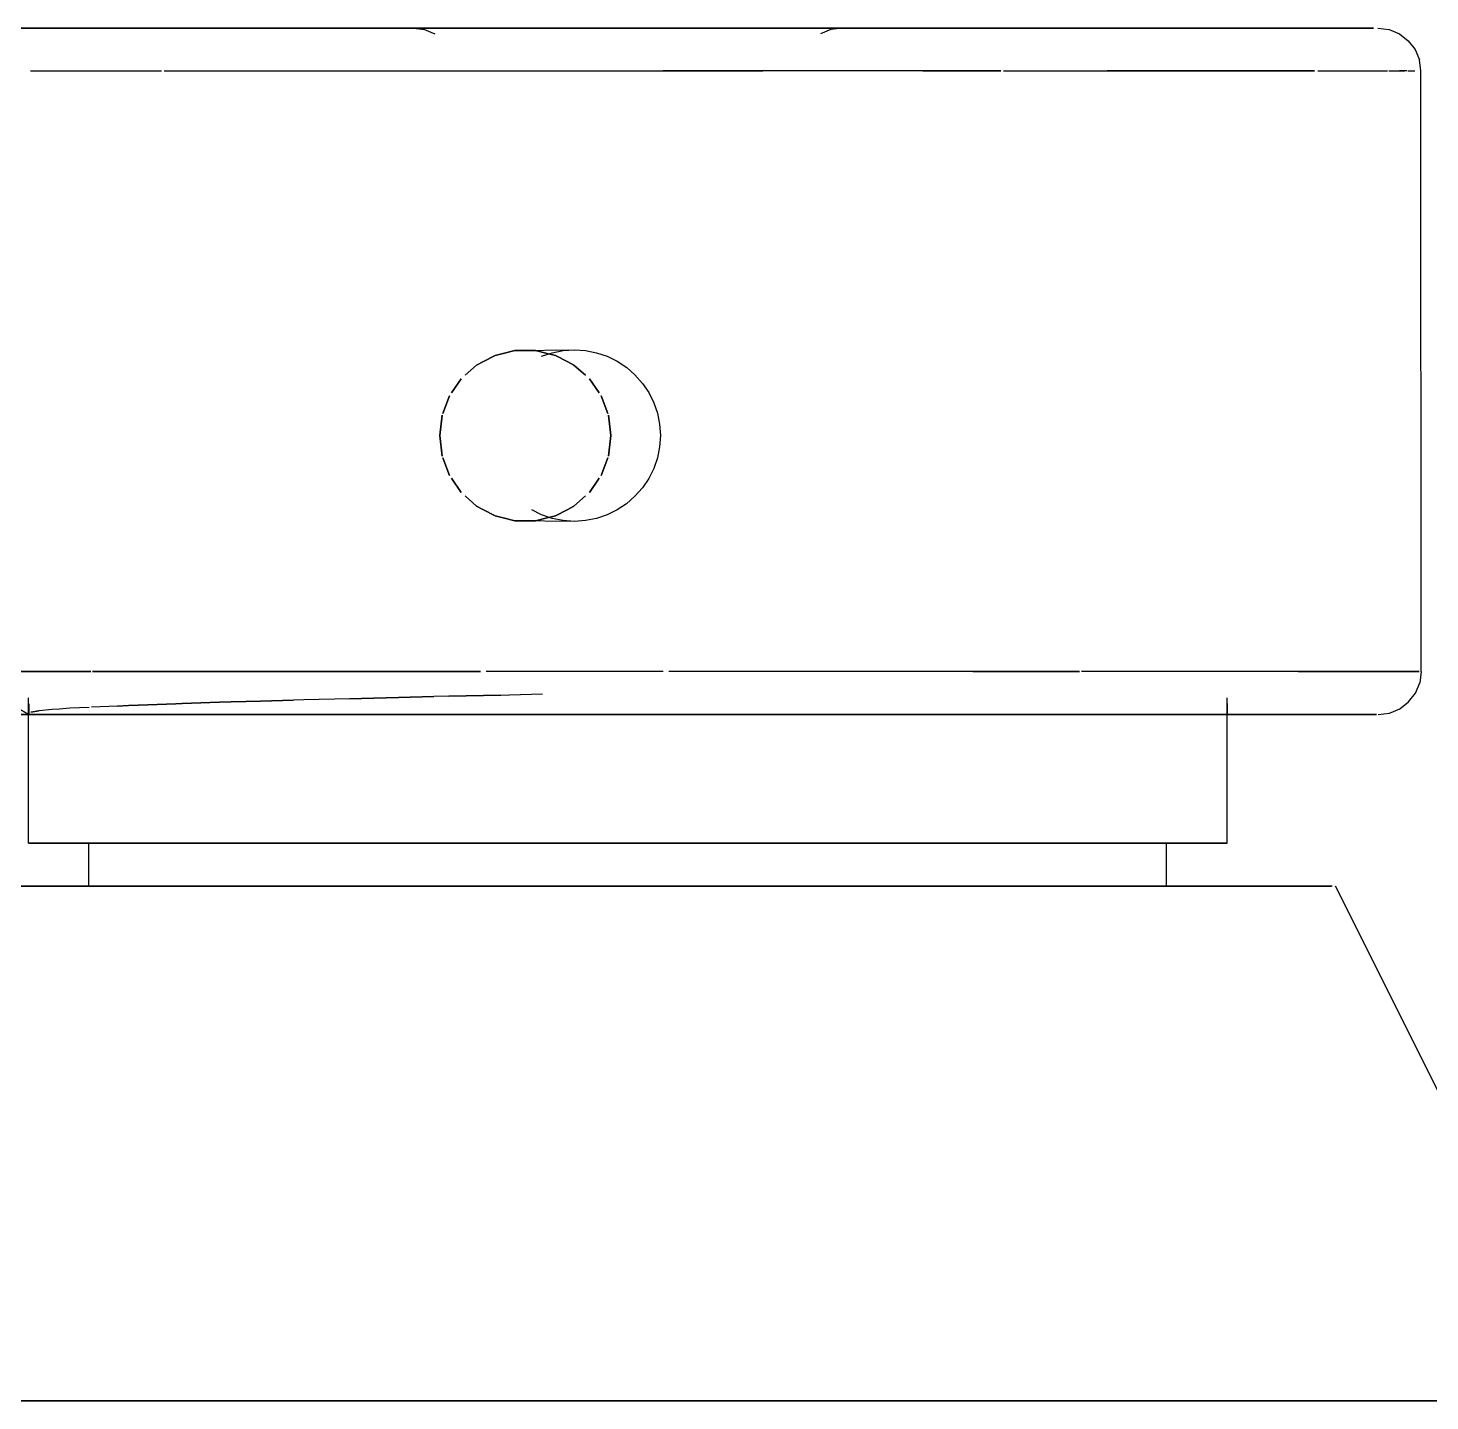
# Model space of a CAD drawing. Header units: millimetres. Extents: x 8 to 862, y 8 to 289.
# Drawn here: x 67.47 to 100.16, y 104.08 to 136.08 of the extents above; entities that cross this region are included whole.
import ezdxf

# ---------------------------------------------------------------- set-up
doc = ezdxf.new("R2010")
doc.units = ezdxf.units.MM
doc.layers.add('OUTLINE', color=7, linetype='Continuous')

msp = doc.modelspace()

# ---------------------------------------------------------------- linework, layer by layer
at = {"layer": 'OUTLINE'}
for p, q in [((67.301, 136.082), (68.164, 136.082)), ((68.164, 136.082), (67.301, 136.082)), ((68.342, 136.082), (67.464, 136.082)), ((67.464, 136.082), (68.342, 136.082)), ((68.164, 136.082), (69.112, 136.082)), ((69.112, 136.082), (68.164, 136.082)), ((69.305, 136.082), (68.342, 136.082)), ((68.342, 136.082), (69.305, 136.082)), ((69.112, 136.082), (70.134, 136.082)), ((70.134, 136.082), (69.112, 136.082)), ((70.344, 136.082), (69.305, 136.082)), ((69.305, 136.082), (70.344, 136.082)), ((70.134, 136.082), (71.232, 136.082)), ((71.232, 136.082), (70.134, 136.082)), ((71.454, 136.082), (70.344, 136.082)), ((70.344, 136.082), (71.454, 136.082)), ((71.232, 136.082), (72.392, 136.082)), ((72.392, 136.082), (71.232, 136.082)), ((72.623, 136.082), (71.454, 136.082)), ((71.454, 136.082), (72.623, 136.082)), ((72.392, 136.082), (73.608, 136.082)), ((73.608, 136.082), (72.392, 136.082)), ((73.852, 136.082), (72.623, 136.082)), ((72.623, 136.082), (73.852, 136.082)), ((73.608, 136.082), (74.877, 136.082)), ((74.877, 136.082), (73.608, 136.082)), ((75.128, 136.082), (73.852, 136.082)), ((73.852, 136.082), (75.128, 136.082)), ((74.877, 136.082), (76.188, 136.082)), ((76.188, 136.082), (74.877, 136.082)), ((76.444, 136.082), (75.128, 136.082)), ((75.128, 136.082), (76.444, 136.082)), ((76.188, 136.082), (77.529, 136.082)), ((77.529, 136.082), (76.188, 136.082)), ((77.792, 136.082), (76.444, 136.082)), ((76.444, 136.082), (77.792, 136.082)), ((76.46, 136.082), (76.719, 136.048)), ((76.65, 136.082), (76.497, 136.082)), ((76.497, 136.082), (76.65, 136.082)), ((76.738, 136.082), (76.541, 136.082)), ((76.541, 136.082), (76.738, 136.082)), ((76.65, 136.082), (76.913, 136.082)), ((76.913, 136.082), (76.65, 136.082)), ((76.719, 136.048), (76.96, 135.948)), ((77.044, 136.082), (76.738, 136.082)), ((76.738, 136.082), (77.044, 136.082)), ((76.913, 136.082), (77.285, 136.082)), ((77.285, 136.082), (76.913, 136.082)), ((77.454, 136.082), (77.044, 136.082)), ((77.044, 136.082), (77.454, 136.082)), ((77.285, 136.082), (77.757, 136.082)), ((77.957, 136.082), (77.454, 136.082)), ((77.454, 136.082), (77.957, 136.082)), ((77.529, 136.082), (78.895, 136.082)), ((78.895, 136.082), (77.529, 136.082)), ((78.314, 136.082), (77.757, 136.082)), ((77.757, 136.082), (78.314, 136.082)), ((79.164, 136.082), (77.792, 136.082)), ((77.792, 136.082), (79.164, 136.082)), ((78.542, 136.082), (77.957, 136.082)), ((77.957, 136.082), (78.542, 136.082)), ((78.314, 136.082), (78.942, 136.082)), ((78.942, 136.082), (78.314, 136.082)), ((78.542, 136.082), (79.199, 136.082)), ((79.199, 136.082), (78.542, 136.082)), ((78.895, 136.082), (80.281, 136.082)), ((80.281, 136.082), (78.895, 136.082)), ((79.63, 136.082), (78.942, 136.082)), ((78.942, 136.082), (79.63, 136.082)), ((80.55, 136.082), (79.164, 136.082)), ((79.164, 136.082), (80.55, 136.082)), ((79.905, 136.082), (79.199, 136.082)), ((79.199, 136.082), (79.905, 136.082)), ((79.63, 136.082), (80.365, 136.082)), ((80.365, 136.082), (79.63, 136.082)), ((80.65, 136.082), (79.905, 136.082)), ((79.905, 136.082), (80.65, 136.082)), ((80.281, 136.082), (81.669, 136.082)), ((81.669, 136.082), (80.281, 136.082)), ((80.365, 136.082), (81.122, 136.082)), ((81.941, 136.082), (80.55, 136.082)), ((80.55, 136.082), (81.941, 136.082)), ((80.65, 136.082), (81.413, 136.082)), ((81.413, 136.082), (80.65, 136.082)), ((81.122, 136.082), (81.888, 136.082)), ((82.175, 136.082), (81.413, 136.082)), ((81.413, 136.082), (82.175, 136.082)), ((81.669, 136.082), (83.06, 136.082)), ((83.06, 136.082), (81.669, 136.082)), ((81.888, 136.082), (82.641, 136.082)), ((82.641, 136.082), (81.888, 136.082)), ((83.329, 136.082), (81.941, 136.082)), ((81.941, 136.082), (83.329, 136.082)), ((82.923, 136.082), (82.175, 136.082)), ((82.175, 136.082), (82.923, 136.082)), ((82.641, 136.082), (83.37, 136.082)), ((83.636, 136.082), (82.923, 136.082)), ((82.923, 136.082), (83.636, 136.082)), ((83.06, 136.082), (84.439, 136.082)), ((84.439, 136.082), (83.06, 136.082)), ((84.705, 136.082), (83.329, 136.082)), ((83.329, 136.082), (84.705, 136.082)), ((83.37, 136.082), (84.052, 136.082)), ((84.052, 136.082), (83.37, 136.082)), ((84.295, 136.082), (83.636, 136.082)), ((83.636, 136.082), (84.295, 136.082)), ((84.052, 136.082), (84.674, 136.082)), ((84.674, 136.082), (84.052, 136.082)), ((84.893, 136.082), (84.295, 136.082)), ((84.295, 136.082), (84.893, 136.082)), ((84.439, 136.082), (85.799, 136.082)), ((85.799, 136.082), (84.439, 136.082)), ((84.674, 136.082), (85.221, 136.082)), ((86.062, 136.082), (84.705, 136.082)), ((84.705, 136.082), (86.062, 136.082)), ((85.405, 136.082), (84.893, 136.082)), ((84.893, 136.082), (85.405, 136.082)), ((85.221, 136.082), (85.681, 136.082)), ((85.828, 136.082), (85.405, 136.082)), ((85.405, 136.082), (85.828, 136.082)), ((85.681, 136.082), (86.04, 136.082)), ((86.04, 136.082), (85.681, 136.082)), ((85.799, 136.082), (87.135, 136.082)), ((87.135, 136.082), (85.799, 136.082)), ((85.828, 136.082), (86.147, 136.082)), ((86.147, 136.082), (85.828, 136.082)), ((86.193, 136.048), (85.953, 135.948)), ((86.04, 136.082), (86.29, 136.082)), ((87.388, 136.082), (86.062, 136.082)), ((86.062, 136.082), (87.388, 136.082)), ((86.356, 136.082), (86.147, 136.082)), ((86.147, 136.082), (86.356, 136.082)), ((86.453, 136.082), (86.193, 136.048)), ((87.135, 136.082), (88.429, 136.082)), ((88.429, 136.082), (87.135, 136.082)), ((88.679, 136.082), (87.388, 136.082)), ((87.388, 136.082), (88.679, 136.082)), ((88.429, 136.082), (89.683, 136.082)), ((89.683, 136.082), (88.429, 136.082)), ((89.921, 136.082), (88.679, 136.082)), ((88.679, 136.082), (89.921, 136.082)), ((89.683, 136.082), (90.884, 136.082)), ((90.884, 136.082), (89.683, 136.082)), ((91.112, 136.082), (89.921, 136.082)), ((89.921, 136.082), (91.112, 136.082)), ((90.884, 136.082), (92.025, 136.082)), ((92.025, 136.082), (90.884, 136.082)), ((92.241, 136.082), (91.112, 136.082)), ((91.112, 136.082), (92.241, 136.082)), ((92.025, 136.082), (93.101, 136.082)), ((93.101, 136.082), (92.025, 136.082)), ((93.301, 136.082), (92.241, 136.082)), ((92.241, 136.082), (93.301, 136.082)), ((93.101, 136.082), (94.101, 136.082)), ((94.101, 136.082), (93.101, 136.082)), ((94.289, 136.082), (93.301, 136.082)), ((93.301, 136.082), (94.289, 136.082)), ((94.101, 136.082), (95.024, 136.082)), ((95.024, 136.082), (94.101, 136.082)), ((95.192, 136.082), (94.289, 136.082)), ((94.289, 136.082), (95.192, 136.082)), ((95.024, 136.082), (95.859, 136.082)), ((95.859, 136.082), (95.024, 136.082)), ((96.012, 136.082), (95.192, 136.082)), ((95.192, 136.082), (96.012, 136.082)), ((95.859, 136.082), (96.603, 136.082)), ((96.603, 136.082), (95.859, 136.082)), ((96.737, 136.082), (96.012, 136.082)), ((96.012, 136.082), (96.737, 136.082)), ((96.603, 136.082), (97.253, 136.082)), ((97.253, 136.082), (96.603, 136.082)), ((97.366, 136.082), (96.737, 136.082)), ((96.737, 136.082), (97.366, 136.082)), ((97.253, 136.082), (97.8, 136.082)), ((97.8, 136.082), (97.253, 136.082)), ((97.897, 136.082), (97.366, 136.082)), ((97.366, 136.082), (97.897, 136.082)), ((97.8, 136.082), (98.247, 136.082)), ((98.247, 136.082), (97.8, 136.082)), ((98.319, 136.082), (97.897, 136.082)), ((97.897, 136.082), (98.319, 136.082)), ((98.247, 136.082), (98.585, 136.082)), ((98.585, 136.082), (98.247, 136.082)), ((98.638, 136.082), (98.319, 136.082)), ((98.319, 136.082), (98.638, 136.082)), ((98.585, 136.082), (98.816, 136.082)), ((98.816, 136.082), (98.585, 136.082)), ((98.848, 136.082), (98.638, 136.082)), ((98.638, 136.082), (98.848, 136.082)), ((98.948, 136.082), (99.207, 136.048)), ((99.207, 136.048), (99.448, 135.948)), ((99.448, 135.948), (99.654, 135.788)), ((99.654, 135.788), (99.814, 135.582)), ((99.814, 135.582), (99.914, 135.341)), ((99.948, 135.082), (99.914, 135.341)), ((67.529, 135.082), (68.405, 135.082)), ((68.405, 135.082), (68.986, 135.082)), ((68.986, 135.082), (69.487, 135.082)), ((69.487, 135.082), (70.584, 135.082)), ((70.647, 135.082), (71.873, 135.082)), ((71.873, 135.082), (72.332, 135.082)), ((72.332, 135.082), (73.161, 135.082)), ((73.161, 135.082), (74.19, 135.082)), ((74.19, 135.082), (74.502, 135.082)), ((74.502, 135.082), (75.884, 135.082)), ((75.884, 135.082), (76.138, 135.082)), ((76.138, 135.082), (77.304, 135.082)), ((77.304, 135.082), (78.154, 135.082)), ((78.154, 135.082), (78.748, 135.082)), ((78.748, 135.082), (80.212, 135.082)), ((80.212, 135.082), (81.681, 135.082)), ((81.681, 135.082), (82.285, 135.082)), ((83.151, 135.082), (82.285, 135.082)), ((82.285, 135.082), (83.151, 135.082)), ((84.349, 135.082), (83.151, 135.082)), ((83.151, 135.082), (84.349, 135.082)), ((84.608, 135.082), (84.349, 135.082)), ((84.349, 135.082), (84.608, 135.082)), ((86.05, 135.082), (84.608, 135.082)), ((86.375, 135.082), (86.05, 135.082)), ((87.457, 135.082), (86.375, 135.082)), ((88.338, 135.082), (87.457, 135.082)), ((88.829, 135.082), (88.338, 135.082)), ((88.338, 135.082), (88.829, 135.082)), ((90.155, 135.082), (88.829, 135.082)), ((88.829, 135.082), (90.155, 135.082)), ((90.221, 135.082), (91.425, 135.082)), ((91.425, 135.082), (91.984, 135.082)), ((91.984, 135.082), (92.632, 135.082)), ((93.626, 135.082), (92.632, 135.082)), ((92.632, 135.082), (93.626, 135.082)), ((93.767, 135.082), (93.626, 135.082)), ((93.626, 135.082), (93.767, 135.082)), ((94.824, 135.082), (93.767, 135.082)), ((93.767, 135.082), (94.824, 135.082)), ((95.102, 135.082), (94.824, 135.082)), ((94.824, 135.082), (95.102, 135.082)), ((95.799, 135.082), (95.102, 135.082)), ((95.102, 135.082), (95.799, 135.082)), ((96.415, 135.082), (95.799, 135.082)), ((95.799, 135.082), (96.415, 135.082)), ((96.681, 135.082), (96.415, 135.082)), ((96.415, 135.082), (96.681, 135.082)), ((97.469, 135.082), (96.681, 135.082)), ((96.681, 135.082), (97.469, 135.082)), ((97.544, 135.082), (98.154, 135.082)), ((98.154, 135.082), (98.454, 135.082)), ((98.454, 135.082), (98.735, 135.082)), ((98.735, 135.082), (99.173, 135.082)), ((99.204, 135.082), (99.564, 135.082)), ((99.62, 135.082), (99.454, 135.082)), ((99.648, 135.082), (99.808, 135.082)), ((99.958, 121.083), (99.948, 135.082)), ((78.361, 128.453), (78.555, 128.5)), ((78.555, 128.5), (78.361, 128.453)), ((78.555, 128.5), (78.827, 128.568)), ((78.827, 128.568), (78.555, 128.5)), ((78.827, 128.568), (80.212, 128.584)), ((78.827, 128.568), (79.067, 128.568)), ((79.067, 128.568), (78.827, 128.568)), ((79.067, 128.568), (79.308, 128.568)), ((79.308, 128.568), (79.067, 128.568)), ((79.308, 128.568), (79.58, 128.5)), ((79.58, 128.5), (79.308, 128.568)), ((79.449, 128.431), (79.696, 128.515)), ((79.58, 128.5), (79.774, 128.453)), ((79.774, 128.453), (79.58, 128.5)), ((79.696, 128.515), (79.952, 128.565)), ((79.952, 128.565), (80.212, 128.584)), ((80.212, 128.584), (80.471, 128.565)), ((80.471, 128.565), (80.728, 128.515)), ((80.728, 128.515), (80.978, 128.431)), ((77.663, 127.99), (77.932, 128.228)), ((77.932, 128.228), (77.663, 127.99)), ((77.932, 128.228), (78.076, 128.303)), ((78.076, 128.303), (77.932, 128.228)), ((78.076, 128.303), (78.361, 128.453)), ((78.361, 128.453), (78.076, 128.303)), ((79.774, 128.453), (80.059, 128.303)), ((80.059, 128.303), (79.774, 128.453)), ((80.059, 128.303), (80.199, 128.228)), ((80.199, 128.228), (80.059, 128.303)), ((80.199, 128.228), (80.471, 127.99)), ((80.471, 127.99), (80.199, 128.228)), ((80.978, 128.431), (81.212, 128.315)), ((81.212, 128.315), (81.431, 128.168)), ((81.431, 128.168), (81.625, 127.996)), ((77.344, 127.577), (77.573, 127.909)), ((77.573, 127.909), (77.344, 127.577)), ((80.562, 127.909), (80.787, 127.577)), ((80.787, 127.577), (80.562, 127.909)), ((81.625, 127.996), (81.8, 127.799)), ((77.144, 127.099), (77.301, 127.512)), ((77.301, 127.512), (77.144, 127.099)), ((80.834, 127.512), (80.99, 127.099)), ((80.99, 127.099), (80.834, 127.512)), ((81.8, 127.799), (81.944, 127.584)), ((81.944, 127.584), (82.063, 127.349)), ((82.063, 127.349), (82.147, 127.102)), ((77.072, 126.583), (77.129, 127.061)), ((77.129, 127.061), (77.072, 126.583)), ((81.006, 127.061), (81.062, 126.583)), ((81.062, 126.583), (81.006, 127.061)), ((82.147, 127.102), (82.197, 126.846)), ((82.197, 126.846), (82.216, 126.583)), ((77.129, 126.105), (77.072, 126.583)), ((77.072, 126.583), (77.129, 126.105)), ((81.062, 126.583), (81.006, 126.105)), ((81.006, 126.105), (81.062, 126.583)), ((82.216, 126.583), (82.197, 126.32)), ((82.197, 126.32), (82.147, 126.064)), ((77.301, 125.654), (77.144, 126.067)), ((77.144, 126.067), (77.301, 125.654)), ((80.99, 126.067), (80.834, 125.654)), ((80.834, 125.654), (80.99, 126.067)), ((82.147, 126.064), (82.063, 125.817)), ((77.573, 125.257), (77.344, 125.589)), ((77.344, 125.589), (77.573, 125.257)), ((80.787, 125.589), (80.562, 125.257)), ((80.562, 125.257), (80.787, 125.589)), ((81.944, 125.582), (81.8, 125.363)), ((82.063, 125.817), (81.944, 125.582)), ((81.8, 125.363), (81.625, 125.17)), ((77.932, 124.938), (77.663, 125.176)), ((77.663, 125.176), (77.932, 124.938)), ((78.076, 124.863), (77.932, 124.938)), ((77.932, 124.938), (78.076, 124.863)), ((80.199, 124.938), (80.059, 124.863)), ((80.059, 124.863), (80.199, 124.938)), ((80.471, 125.176), (80.199, 124.938)), ((80.199, 124.938), (80.471, 125.176)), ((81.428, 124.995), (81.212, 124.851)), ((81.625, 125.17), (81.428, 124.995)), ((78.361, 124.713), (78.076, 124.863)), ((78.076, 124.863), (78.361, 124.713)), ((78.555, 124.666), (78.361, 124.713)), ((78.361, 124.713), (78.555, 124.666)), ((78.827, 124.597), (78.555, 124.666)), ((78.555, 124.666), (78.827, 124.597)), ((79.067, 124.597), (78.827, 124.597)), ((78.827, 124.597), (79.067, 124.597)), ((80.212, 124.582), (78.827, 124.597)), ((79.308, 124.597), (79.067, 124.597)), ((79.067, 124.597), (79.308, 124.597)), ((79.449, 124.735), (79.217, 124.851)), ((79.58, 124.666), (79.308, 124.597)), ((79.308, 124.597), (79.58, 124.666)), ((79.696, 124.651), (79.449, 124.735)), ((79.774, 124.713), (79.58, 124.666)), ((79.58, 124.666), (79.774, 124.713)), ((79.952, 124.601), (79.696, 124.651)), ((80.059, 124.863), (79.774, 124.713)), ((79.774, 124.713), (80.059, 124.863)), ((80.212, 124.582), (79.952, 124.601)), ((80.474, 124.601), (80.212, 124.582)), ((80.728, 124.651), (80.474, 124.601)), ((80.978, 124.735), (80.728, 124.651)), ((81.212, 124.851), (80.978, 124.735)), ((66.938, 121.083), (67.536, 121.083)), ((67.536, 121.083), (66.938, 121.083)), ((67.536, 121.083), (67.895, 121.083)), ((67.895, 121.083), (67.536, 121.083)), ((67.895, 121.083), (68.936, 121.083)), ((68.936, 121.083), (67.895, 121.083)), ((68.977, 121.083), (70.059, 121.083)), ((70.059, 121.083), (68.977, 121.083)), ((70.059, 121.083), (70.591, 121.083)), ((70.591, 121.083), (70.059, 121.083)), ((70.591, 121.083), (71.253, 121.083)), ((71.253, 121.083), (70.591, 121.083)), ((71.253, 121.083), (72.329, 121.083)), ((72.329, 121.083), (71.253, 121.083)), ((72.329, 121.083), (72.51, 121.083)), ((72.51, 121.083), (72.329, 121.083)), ((72.51, 121.083), (73.824, 121.083)), ((73.824, 121.083), (72.51, 121.083)), ((73.824, 121.083), (74.19, 121.083)), ((74.19, 121.083), (73.824, 121.083)), ((74.19, 121.083), (75.187, 121.083)), ((75.187, 121.083), (74.19, 121.083)), ((75.187, 121.083), (76.141, 121.083)), ((76.141, 121.083), (75.187, 121.083)), ((76.141, 121.083), (76.591, 121.083)), ((76.591, 121.083), (76.141, 121.083)), ((76.591, 121.083), (78.023, 121.083)), ((78.023, 121.083), (76.591, 121.083)), ((79.48, 121.083), (78.154, 121.083)), ((80.212, 121.083), (79.48, 121.083)), ((80.947, 121.083), (80.212, 121.083)), ((82.285, 121.083), (80.947, 121.083)), ((83.883, 121.083), (82.416, 121.083)), ((84.349, 121.083), (83.883, 121.083)), ((85.33, 121.083), (84.349, 121.083)), ((86.375, 121.083), (85.33, 121.083)), ((86.756, 121.083), (86.375, 121.083)), ((88.148, 121.083), (86.756, 121.083)), ((88.342, 121.083), (88.148, 121.083)), ((89.499, 121.083), (88.342, 121.083)), ((89.499, 121.083), (90.218, 121.083)), ((90.218, 121.083), (89.499, 121.083)), ((90.218, 121.083), (90.796, 121.083)), ((90.796, 121.083), (90.218, 121.083)), ((90.796, 121.083), (91.991, 121.083)), ((91.991, 121.083), (90.796, 121.083)), ((93.207, 121.083), (92.034, 121.083)), ((93.62, 121.083), (93.207, 121.083)), ((94.304, 121.083), (93.62, 121.083)), ((95.105, 121.083), (94.304, 121.083)), ((95.324, 121.083), (95.105, 121.083)), ((96.252, 121.083), (95.324, 121.083)), ((96.415, 121.083), (96.252, 121.083)), ((97.087, 121.083), (96.415, 121.083)), ((97.087, 121.083), (97.534, 121.083)), ((97.534, 121.083), (97.087, 121.083)), ((97.534, 121.083), (97.825, 121.083)), ((97.825, 121.083), (97.534, 121.083)), ((97.825, 121.083), (98.457, 121.083)), ((98.457, 121.083), (97.825, 121.083)), ((98.466, 121.083), (98.985, 121.083)), ((98.985, 121.083), (98.466, 121.083)), ((98.985, 121.083), (99.164, 121.083)), ((99.164, 121.083), (98.985, 121.083)), ((99.164, 121.083), (99.398, 121.083)), ((99.398, 121.083), (99.164, 121.083)), ((99.398, 121.083), (99.651, 121.083)), ((99.651, 121.083), (99.398, 121.083)), ((99.726, 121.083), (99.467, 121.083)), ((99.467, 121.083), (99.726, 121.083)), ((99.701, 121.083), (99.886, 121.083)), ((99.886, 121.083), (99.701, 121.083)), ((99.911, 121.083), (99.745, 121.083)), ((99.745, 121.083), (99.911, 121.083)), ((99.958, 121.083), (99.923, 120.823)), ((99.823, 120.583), (99.923, 120.823)), ((67.489, 120.082), (66.951, 120.395)), ((66.951, 120.395), (67.489, 120.082)), ((67.482, 117.084), (67.482, 120.473)), ((67.489, 120.082), (67.489, 120.332)), ((67.489, 120.332), (67.489, 120.082)), ((69.562, 120.279), (69.812, 120.292)), ((69.812, 120.292), (69.562, 120.279)), ((69.812, 120.292), (70.265, 120.311)), ((70.265, 120.311), (69.812, 120.292)), ((70.265, 120.311), (70.922, 120.332)), ((70.922, 120.332), (70.265, 120.311)), ((70.922, 120.332), (71.063, 120.339)), ((71.063, 120.339), (70.922, 120.332)), ((71.063, 120.339), (71.941, 120.367)), ((71.941, 120.367), (71.063, 120.339)), ((71.941, 120.367), (72.213, 120.376)), ((72.213, 120.376), (71.941, 120.367)), ((72.213, 120.376), (72.892, 120.395)), ((72.892, 120.395), (72.213, 120.376)), ((72.892, 120.395), (73.664, 120.417)), ((73.664, 120.417), (72.892, 120.395)), ((73.902, 120.423), (73.664, 120.417)), ((74.977, 120.451), (73.902, 120.423)), ((74.977, 120.451), (75.246, 120.457)), ((75.246, 120.457), (74.977, 120.451)), ((75.246, 120.457), (76.109, 120.479)), ((76.109, 120.479), (75.246, 120.457)), ((76.109, 120.479), (76.935, 120.498)), ((76.935, 120.498), (76.109, 120.479)), ((77.285, 120.508), (76.935, 120.498)), ((78.495, 120.536), (77.285, 120.508)), ((77.285, 120.508), (78.495, 120.536)), ((78.495, 120.536), (78.702, 120.542)), ((78.702, 120.542), (79.468, 120.561)), ((95.436, 120.339), (95.43, 120.082)), ((95.433, 117.084), (95.433, 120.473)), ((99.457, 120.217), (99.664, 120.376)), ((99.664, 120.376), (99.823, 120.583)), ((67.723, 120.082), (66.904, 120.082)), ((66.904, 120.082), (67.723, 120.082)), ((67.72, 120.082), (67.486, 120.082)), ((67.486, 120.082), (67.72, 120.082)), ((67.542, 120.139), (67.723, 120.167)), ((67.723, 120.167), (67.542, 120.139)), ((68.192, 120.082), (67.72, 120.082)), ((68.627, 120.082), (67.723, 120.082)), ((67.723, 120.082), (68.627, 120.082)), ((68.039, 120.198), (67.736, 120.167)), ((68.205, 120.207), (68.039, 120.198)), ((68.89, 120.082), (68.192, 120.082)), ((68.449, 120.226), (68.205, 120.207)), ((68.896, 120.248), (68.449, 120.226)), ((69.615, 120.082), (68.627, 120.082)), ((68.627, 120.082), (69.615, 120.082)), ((69.803, 120.082), (68.89, 120.082)), ((69.562, 120.279), (68.955, 120.254)), ((70.675, 120.082), (69.615, 120.082)), ((69.615, 120.082), (70.675, 120.082)), ((70.913, 120.082), (69.803, 120.082)), ((69.803, 120.082), (70.913, 120.082)), ((71.804, 120.082), (70.675, 120.082)), ((70.675, 120.082), (71.804, 120.082)), ((72.207, 120.082), (70.913, 120.082)), ((70.913, 120.082), (72.207, 120.082)), ((72.995, 120.082), (71.804, 120.082)), ((71.804, 120.082), (72.995, 120.082)), ((73.658, 120.082), (72.207, 120.082)), ((72.207, 120.082), (73.658, 120.082)), ((74.236, 120.082), (72.995, 120.082)), ((72.995, 120.082), (74.236, 120.082)), ((75.24, 120.082), (73.658, 120.082)), ((75.528, 120.082), (74.236, 120.082)), ((74.236, 120.082), (75.528, 120.082)), ((76.932, 120.082), (75.24, 120.082)), ((75.24, 120.082), (76.932, 120.082)), ((76.854, 120.082), (75.528, 120.082)), ((75.528, 120.082), (76.854, 120.082)), ((78.211, 120.082), (76.854, 120.082)), ((76.854, 120.082), (78.211, 120.082)), ((78.698, 120.082), (76.932, 120.082)), ((79.586, 120.082), (78.211, 120.082)), ((78.211, 120.082), (79.586, 120.082)), ((80.515, 120.082), (78.698, 120.082)), ((78.698, 120.082), (80.515, 120.082)), ((80.975, 120.082), (79.586, 120.082)), ((79.586, 120.082), (80.975, 120.082)), ((82.347, 120.082), (80.515, 120.082)), ((82.366, 120.082), (80.975, 120.082)), ((80.975, 120.082), (82.366, 120.082)), ((84.161, 120.082), (82.347, 120.082)), ((82.347, 120.082), (84.161, 120.082)), ((83.751, 120.082), (82.366, 120.082)), ((82.366, 120.082), (83.751, 120.082)), ((85.124, 120.082), (83.751, 120.082)), ((83.751, 120.082), (85.124, 120.082)), ((85.931, 120.082), (84.161, 120.082)), ((86.472, 120.082), (85.124, 120.082)), ((85.124, 120.082), (86.472, 120.082)), ((87.626, 120.082), (85.931, 120.082)), ((85.931, 120.082), (87.626, 120.082)), ((87.788, 120.082), (86.472, 120.082)), ((86.472, 120.082), (87.788, 120.082)), ((89.214, 120.082), (87.626, 120.082)), ((89.064, 120.082), (87.788, 120.082)), ((87.788, 120.082), (89.064, 120.082)), ((90.293, 120.082), (89.064, 120.082)), ((89.064, 120.082), (90.293, 120.082)), ((90.668, 120.082), (89.214, 120.082)), ((89.214, 120.082), (90.668, 120.082)), ((91.462, 120.082), (90.293, 120.082)), ((90.293, 120.082), (91.462, 120.082)), ((91.966, 120.082), (90.668, 120.082)), ((92.572, 120.082), (91.462, 120.082)), ((91.462, 120.082), (92.572, 120.082)), ((93.082, 120.082), (91.966, 120.082)), ((93.61, 120.082), (92.572, 120.082)), ((92.572, 120.082), (93.61, 120.082)), ((94.001, 120.082), (93.082, 120.082)), ((93.082, 120.082), (94.001, 120.082)), ((94.573, 120.082), (93.61, 120.082)), ((93.61, 120.082), (94.573, 120.082)), ((94.705, 120.082), (94.001, 120.082)), ((94.001, 120.082), (94.705, 120.082)), ((95.452, 120.082), (94.573, 120.082)), ((94.573, 120.082), (95.452, 120.082)), ((95.183, 120.082), (94.705, 120.082)), ((95.427, 120.082), (95.183, 120.082)), ((95.183, 120.082), (95.615, 120.082)), ((95.615, 120.082), (95.183, 120.082)), ((95.43, 120.082), (95.192, 120.082)), ((95.192, 120.082), (95.43, 120.082)), ((96.243, 120.082), (95.452, 120.082)), ((95.452, 120.082), (96.243, 120.082)), ((95.615, 120.082), (96.387, 120.082)), ((96.387, 120.082), (95.615, 120.082)), ((96.94, 120.082), (96.243, 120.082)), ((96.243, 120.082), (96.94, 120.082)), ((96.387, 120.082), (97.065, 120.082)), ((97.065, 120.082), (96.387, 120.082)), ((97.541, 120.082), (96.94, 120.082)), ((96.94, 120.082), (97.541, 120.082)), ((97.065, 120.082), (97.644, 120.082)), ((97.644, 120.082), (97.065, 120.082)), ((98.038, 120.082), (97.541, 120.082)), ((97.541, 120.082), (98.038, 120.082)), ((97.644, 120.082), (98.122, 120.082)), ((98.122, 120.082), (97.644, 120.082)), ((98.429, 120.082), (98.038, 120.082)), ((98.038, 120.082), (98.429, 120.082)), ((98.122, 120.082), (98.494, 120.082)), ((98.494, 120.082), (98.122, 120.082)), ((98.713, 120.082), (98.429, 120.082)), ((98.429, 120.082), (98.713, 120.082)), ((98.494, 120.082), (98.757, 120.082)), ((98.757, 120.082), (98.494, 120.082)), ((98.892, 120.082), (98.713, 120.082)), ((98.713, 120.082), (98.892, 120.082)), ((98.757, 120.082), (98.913, 120.082)), ((98.913, 120.082), (98.757, 120.082)), ((98.957, 120.082), (99.217, 120.117)), ((99.217, 120.117), (99.457, 120.217)), ((67.482, 117.084), (67.708, 117.084)), ((67.708, 117.084), (67.482, 117.084)), ((67.748, 117.084), (67.495, 117.084)), ((67.495, 117.084), (67.748, 117.084)), ((67.708, 117.084), (68.167, 117.084)), ((68.167, 117.084), (67.708, 117.084)), ((68.233, 117.084), (67.748, 117.084)), ((67.748, 117.084), (68.233, 117.084)), ((68.167, 117.084), (68.858, 117.084)), ((68.858, 117.084), (68.167, 117.084)), ((68.946, 117.084), (68.233, 117.084)), ((68.233, 117.084), (68.946, 117.084)), ((68.858, 117.084), (69.083, 117.084)), ((69.083, 117.084), (68.858, 117.084)), ((69.071, 117.084), (68.893, 117.084)), ((68.893, 117.084), (69.071, 117.084)), ((68.893, 116.083), (68.893, 117.084)), ((69.874, 117.084), (68.946, 117.084)), ((68.946, 117.084), (69.874, 117.084)), ((68.958, 117.084), (69.268, 117.084)), ((69.268, 117.084), (68.958, 117.084)), ((69.268, 117.084), (69.815, 117.084)), ((69.815, 117.084), (69.268, 117.084)), ((69.815, 117.084), (70.587, 117.084)), ((70.587, 117.084), (69.815, 117.084)), ((71, 117.084), (69.874, 117.084)), ((69.874, 117.084), (71, 117.084)), ((70.587, 117.084), (71.575, 117.084)), ((71.575, 117.084), (70.587, 117.084)), ((72.304, 117.084), (71, 117.084)), ((71, 117.084), (72.304, 117.084)), ((71.575, 117.084), (72.751, 117.084)), ((72.751, 117.084), (71.575, 117.084)), ((73.764, 117.084), (72.304, 117.084)), ((72.304, 117.084), (73.764, 117.084)), ((72.751, 117.084), (74.099, 117.084)), ((74.099, 117.084), (72.751, 117.084)), ((75.356, 117.084), (73.764, 117.084)), ((73.764, 117.084), (75.356, 117.084)), ((74.099, 117.084), (75.587, 117.084)), ((75.587, 117.084), (74.099, 117.084)), ((77.054, 117.084), (75.356, 117.084)), ((75.356, 117.084), (77.054, 117.084)), ((75.587, 117.084), (77.191, 117.084)), ((77.191, 117.084), (75.587, 117.084)), ((78.827, 117.084), (77.054, 117.084)), ((77.054, 117.084), (78.827, 117.084)), ((77.191, 117.084), (78.88, 117.084)), ((78.88, 117.084), (77.191, 117.084)), ((80.643, 117.084), (78.827, 117.084)), ((78.827, 117.084), (80.643, 117.084)), ((78.88, 117.084), (80.618, 117.084)), ((80.618, 117.084), (78.88, 117.084)), ((80.618, 117.084), (82.372, 117.084)), ((82.372, 117.084), (80.618, 117.084)), ((82.476, 117.084), (80.643, 117.084)), ((80.643, 117.084), (82.476, 117.084)), ((82.372, 117.084), (84.108, 117.084)), ((84.108, 117.084), (82.372, 117.084)), ((84.289, 117.084), (82.476, 117.084)), ((82.476, 117.084), (84.289, 117.084)), ((84.108, 117.084), (85.793, 117.084)), ((85.793, 117.084), (84.108, 117.084)), ((86.053, 117.084), (84.289, 117.084)), ((84.289, 117.084), (86.053, 117.084)), ((85.793, 117.084), (87.391, 117.084)), ((87.391, 117.084), (85.793, 117.084)), ((87.741, 117.084), (86.053, 117.084)), ((86.053, 117.084), (87.741, 117.084)), ((87.391, 117.084), (88.876, 117.084)), ((88.876, 117.084), (87.391, 117.084)), ((89.32, 117.084), (87.741, 117.084)), ((87.741, 117.084), (89.32, 117.084)), ((88.876, 117.084), (90.218, 117.084)), ((90.218, 117.084), (88.876, 117.084)), ((90.765, 117.084), (89.32, 117.084)), ((89.32, 117.084), (90.765, 117.084)), ((90.218, 117.084), (91.387, 117.084)), ((91.387, 117.084), (90.218, 117.084)), ((92.05, 117.084), (90.765, 117.084)), ((90.765, 117.084), (92.05, 117.084)), ((91.387, 117.084), (92.363, 117.084)), ((92.363, 117.084), (91.387, 117.084)), ((93.154, 117.084), (92.05, 117.084)), ((92.05, 117.084), (93.154, 117.084)), ((92.363, 117.084), (93.129, 117.084)), ((93.129, 117.084), (92.363, 117.084)), ((93.129, 117.084), (93.663, 117.084)), ((93.663, 117.084), (93.129, 117.084)), ((94.057, 117.084), (93.154, 117.084)), ((93.154, 117.084), (94.057, 117.084)), ((93.504, 117.084), (93.97, 117.084)), ((93.97, 117.084), (93.504, 117.084)), ((93.832, 117.084), (93.617, 117.084)), ((93.617, 117.084), (93.832, 117.084)), ((93.663, 117.084), (93.964, 117.084)), ((93.964, 117.084), (93.663, 117.084)), ((94.02, 117.084), (93.832, 117.084)), ((93.832, 117.084), (94.02, 117.084)), ((93.97, 117.084), (94.683, 117.084)), ((94.683, 117.084), (93.97, 117.084)), ((94.02, 116.083), (94.02, 117.084)), ((94.748, 117.084), (94.057, 117.084)), ((94.057, 117.084), (94.748, 117.084)), ((94.683, 117.084), (95.167, 117.084)), ((95.167, 117.084), (94.683, 117.084)), ((95.208, 117.084), (94.748, 117.084)), ((94.748, 117.084), (95.208, 117.084)), ((95.167, 117.084), (95.421, 117.084)), ((95.421, 117.084), (95.167, 117.084)), ((95.433, 117.084), (95.208, 117.084)), ((95.208, 117.084), (95.433, 117.084)), ((66.666, 116.083), (67.495, 116.083)), ((67.495, 116.083), (66.666, 116.083)), ((67.576, 116.083), (66.732, 116.083)), ((67.495, 116.083), (68.474, 116.083)), ((68.474, 116.083), (67.495, 116.083)), ((68.567, 116.083), (67.576, 116.083)), ((68.474, 116.083), (69.59, 116.083)), ((69.59, 116.083), (68.474, 116.083)), ((68.849, 116.083), (68.567, 116.083)), ((69.071, 116.083), (68.893, 116.083)), ((68.958, 116.083), (69.268, 116.083)), ((69.268, 116.083), (68.958, 116.083)), ((69.268, 116.083), (69.815, 116.083)), ((69.815, 116.083), (69.268, 116.083)), ((69.59, 116.083), (70.831, 116.083)), ((70.831, 116.083), (69.59, 116.083)), ((69.815, 116.083), (70.587, 116.083)), ((70.587, 116.083), (69.815, 116.083)), ((70.587, 116.083), (71.575, 116.083)), ((71.575, 116.083), (70.587, 116.083)), ((70.831, 116.083), (72.185, 116.083)), ((72.185, 116.083), (70.831, 116.083)), ((71.575, 116.083), (72.751, 116.083)), ((72.751, 116.083), (71.575, 116.083)), ((72.185, 116.083), (73.636, 116.083)), ((73.636, 116.083), (72.185, 116.083)), ((72.751, 116.083), (74.099, 116.083)), ((74.099, 116.083), (72.751, 116.083)), ((73.636, 116.083), (75.171, 116.083)), ((75.171, 116.083), (73.636, 116.083)), ((74.099, 116.083), (75.587, 116.083)), ((75.587, 116.083), (74.099, 116.083)), ((75.171, 116.083), (76.775, 116.083)), ((76.775, 116.083), (75.171, 116.083)), ((75.587, 116.083), (77.191, 116.083)), ((77.191, 116.083), (75.587, 116.083)), ((76.775, 116.083), (78.426, 116.083)), ((78.426, 116.083), (76.775, 116.083)), ((77.191, 116.083), (78.88, 116.083)), ((78.88, 116.083), (77.191, 116.083)), ((78.426, 116.083), (80.109, 116.083)), ((80.109, 116.083), (78.426, 116.083)), ((78.88, 116.083), (80.618, 116.083)), ((80.618, 116.083), (78.88, 116.083)), ((80.109, 116.083), (81.806, 116.083)), ((81.806, 116.083), (80.109, 116.083)), ((82.372, 116.083), (80.618, 116.083)), ((80.618, 116.083), (82.372, 116.083)), ((81.806, 116.083), (82.657, 116.083)), ((82.657, 116.083), (81.806, 116.083)), ((82.372, 116.083), (84.108, 116.083)), ((84.108, 116.083), (82.372, 116.083)), ((82.657, 116.083), (83.501, 116.083)), ((83.501, 116.083), (82.657, 116.083)), ((83.501, 116.083), (85.174, 116.083)), ((85.174, 116.083), (83.501, 116.083)), ((84.108, 116.083), (85.793, 116.083)), ((85.793, 116.083), (84.108, 116.083)), ((85.174, 116.083), (86.809, 116.083)), ((86.809, 116.083), (85.174, 116.083)), ((85.793, 116.083), (87.391, 116.083)), ((87.391, 116.083), (85.793, 116.083)), ((86.809, 116.083), (88.385, 116.083)), ((88.385, 116.083), (86.809, 116.083)), ((87.391, 116.083), (88.876, 116.083)), ((88.876, 116.083), (87.391, 116.083)), ((88.385, 116.083), (89.886, 116.083)), ((89.886, 116.083), (88.385, 116.083)), ((88.876, 116.083), (90.218, 116.083)), ((90.218, 116.083), (88.876, 116.083)), ((89.886, 116.083), (91.303, 116.083)), ((91.303, 116.083), (89.886, 116.083)), ((90.218, 116.083), (91.387, 116.083)), ((91.387, 116.083), (90.218, 116.083)), ((91.303, 116.083), (92.61, 116.083)), ((92.61, 116.083), (91.303, 116.083)), ((91.387, 116.083), (92.363, 116.083)), ((92.363, 116.083), (91.387, 116.083)), ((92.363, 116.083), (93.129, 116.083)), ((93.129, 116.083), (92.363, 116.083)), ((92.61, 116.083), (93.801, 116.083)), ((93.801, 116.083), (92.61, 116.083)), ((93.129, 116.083), (93.663, 116.083)), ((93.663, 116.083), (93.129, 116.083)), ((93.832, 116.083), (93.617, 116.083)), ((93.901, 116.083), (93.663, 116.083)), ((93.663, 116.083), (93.964, 116.083)), ((93.964, 116.083), (93.663, 116.083)), ((93.801, 116.083), (94.861, 116.083)), ((94.861, 116.083), (93.801, 116.083)), ((94.02, 116.083), (93.832, 116.083)), ((94.949, 116.083), (93.901, 116.083)), ((94.861, 116.083), (95.78, 116.083)), ((95.78, 116.083), (94.861, 116.083)), ((95.855, 116.083), (94.949, 116.083)), ((95.78, 116.083), (96.546, 116.083)), ((96.546, 116.083), (95.78, 116.083)), ((96.606, 116.083), (95.855, 116.083)), ((96.546, 116.083), (97.153, 116.083)), ((97.153, 116.083), (96.546, 116.083)), ((97.2, 116.083), (96.606, 116.083)), ((97.153, 116.083), (97.594, 116.083)), ((97.594, 116.083), (97.153, 116.083)), ((97.625, 116.083), (97.2, 116.083)), ((97.594, 116.083), (97.863, 116.083)), ((97.863, 116.083), (97.594, 116.083)), ((97.878, 116.083), (97.625, 116.083)), ((103.457, 105.083), (97.957, 116.083)), ((104.833, 104.082), (55.206, 104.082)), ((69.271, 104.082), (66.673, 104.082)), ((67.889, 104.082), (66.967, 104.082)), ((66.967, 104.082), (67.889, 104.082)), ((68.811, 104.082), (67.889, 104.082)), ((67.889, 104.082), (68.811, 104.082)), ((69.803, 104.082), (68.811, 104.082)), ((68.811, 104.082), (69.803, 104.082)), ((72.104, 104.082), (69.271, 104.082)), ((70.794, 104.082), (69.803, 104.082)), ((69.803, 104.082), (70.794, 104.082)), ((71.841, 104.082), (70.794, 104.082)), ((70.794, 104.082), (71.841, 104.082)), ((72.886, 104.082), (71.841, 104.082)), ((71.841, 104.082), (72.886, 104.082)), ((75.118, 104.082), (72.104, 104.082)), ((73.98, 104.082), (72.886, 104.082)), ((72.886, 104.082), (73.98, 104.082)), ((75.071, 104.082), (73.98, 104.082)), ((73.98, 104.082), (75.071, 104.082)), ((76.197, 104.082), (75.071, 104.082)), ((75.071, 104.082), (76.197, 104.082)), ((78.258, 104.082), (75.118, 104.082)), ((77.323, 104.082), (76.197, 104.082)), ((76.197, 104.082), (77.323, 104.082)), ((78.473, 104.082), (77.323, 104.082)), ((77.323, 104.082), (78.473, 104.082)), ((81.456, 104.082), (78.258, 104.082)), ((79.621, 104.082), (78.473, 104.082)), ((78.473, 104.082), (79.621, 104.082)), ((80.778, 104.082), (79.621, 104.082)), ((79.621, 104.082), (80.778, 104.082)), ((81.935, 104.082), (80.778, 104.082)), ((80.778, 104.082), (81.935, 104.082)), ((84.658, 104.082), (81.456, 104.082)), ((83.092, 104.082), (81.935, 104.082)), ((81.935, 104.082), (83.092, 104.082)), ((84.245, 104.082), (83.092, 104.082)), ((83.092, 104.082), (84.245, 104.082)), ((85.387, 104.082), (84.245, 104.082)), ((84.245, 104.082), (85.387, 104.082)), ((87.798, 104.082), (84.658, 104.082)), ((86.528, 104.082), (85.387, 104.082)), ((85.387, 104.082), (86.528, 104.082)), ((87.641, 104.082), (86.528, 104.082)), ((86.528, 104.082), (87.641, 104.082)), ((88.754, 104.082), (87.641, 104.082)), ((87.641, 104.082), (88.754, 104.082)), ((90.812, 104.082), (87.798, 104.082)), ((89.83, 104.082), (88.754, 104.082)), ((88.754, 104.082), (89.83, 104.082)), ((90.902, 104.082), (89.83, 104.082)), ((89.83, 104.082), (90.902, 104.082)), ((93.645, 104.082), (90.812, 104.082)), ((91.928, 104.082), (90.902, 104.082)), ((90.902, 104.082), (91.928, 104.082)), ((92.954, 104.082), (91.928, 104.082)), ((91.928, 104.082), (92.954, 104.082)), ((93.917, 104.082), (92.954, 104.082)), ((92.954, 104.082), (93.917, 104.082)), ((96.243, 104.082), (93.645, 104.082)), ((94.88, 104.082), (93.917, 104.082)), ((93.917, 104.082), (94.88, 104.082)), ((95.774, 104.082), (94.88, 104.082)), ((94.88, 104.082), (95.774, 104.082)), ((96.665, 104.082), (95.774, 104.082)), ((95.774, 104.082), (96.665, 104.082)), ((98.551, 104.082), (96.243, 104.082)), ((97.478, 104.082), (96.665, 104.082)), ((96.665, 104.082), (97.478, 104.082)), ((98.291, 104.082), (97.478, 104.082)), ((97.478, 104.082), (98.291, 104.082)), ((99.013, 104.082), (98.291, 104.082)), ((98.291, 104.082), (99.013, 104.082)), ((100.527, 104.082), (98.551, 104.082)), ((99.736, 104.082), (99.013, 104.082)), ((99.013, 104.082), (99.736, 104.082)), ((100.364, 104.082), (99.736, 104.082)), ((99.736, 104.082), (100.364, 104.082))]:
    msp.add_line(p, q, dxfattribs=at)

doc.saveas('drawing.dxf')
